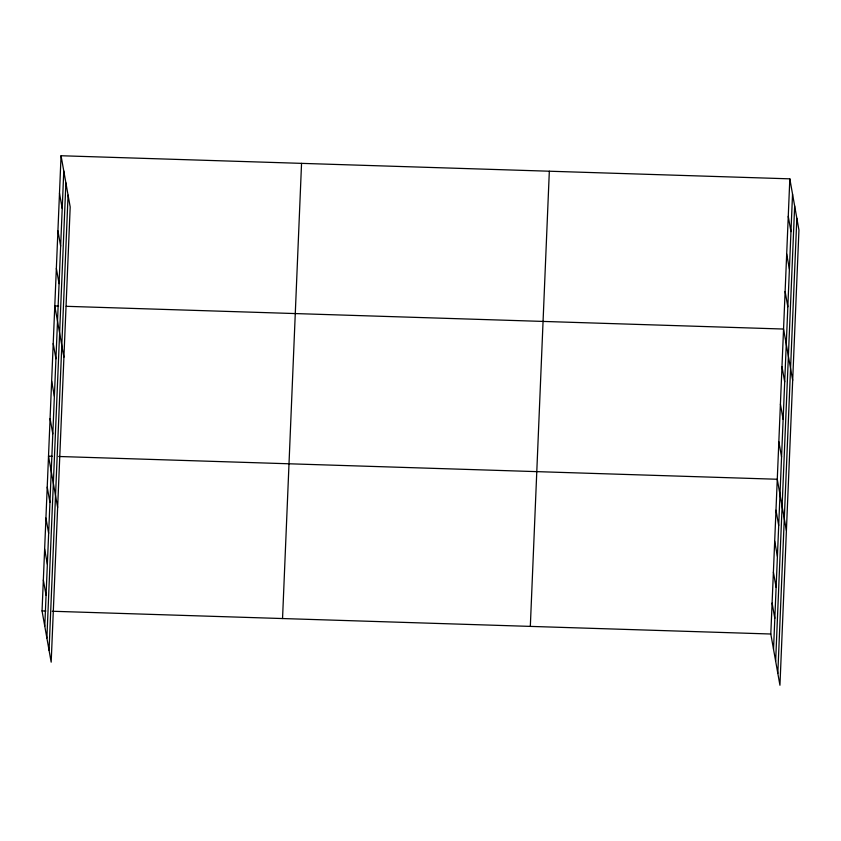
<?xml version="1.0" encoding="UTF-8"?>
<svg xmlns="http://www.w3.org/2000/svg" width="841" height="841" viewBox="0 0 841 841"><rect width="100%" height="100%" fill="white"/><g stroke="black" fill="none" stroke-linecap="round" stroke-linejoin="round"><path stroke-width="1.26" d="M61.057 155.743L70.192 206.991L51.175 662.161L42.05 610.923L61.057 155.743L789.825 178.839L798.95 230.077L779.943 685.257L770.808 634.009L789.825 178.839M44.773 626.188L63.779 171.007M46.886 638.056L65.892 182.875M49.062 650.293L68.079 195.112M282.544 618.545L301.551 163.364M530.324 626.398L549.331 171.217M773.531 649.273L792.537 194.092M775.644 661.142L794.661 205.971M777.82 673.378L796.837 218.208M58.607 306.071L54.791 305.956L63.916 357.194M66.239 306.313L783.549 329.041L792.674 380.29M52.331 456.285L48.515 456.158L57.64 507.407M58.691 456.484L777.273 479.254L786.398 530.492M42.05 610.923L45.866 611.039M52.226 611.249L770.808 634.009M788.259 216.389L790.971 231.643M786.682 253.94L789.405 269.204M785.116 291.491L787.838 306.755M781.983 366.592L784.695 381.856M780.416 404.143L783.129 419.407M778.84 441.704L781.562 456.957M775.98 510.203L778.703 525.467M774.687 541.152L777.41 556.416M773.394 572.111L776.117 587.365M772.101 603.06L774.824 618.324M59.49 193.293L62.213 208.557M57.924 230.855L60.647 246.108M56.358 268.405L59.07 283.659M53.214 343.506L55.937 358.771M51.648 381.057L54.371 396.321M50.082 418.608L52.804 433.872M47.222 487.118L49.934 502.371M45.929 518.067L48.652 533.331M44.636 549.015L47.359 564.279M43.343 579.975L46.066 595.228"/></g></svg>
